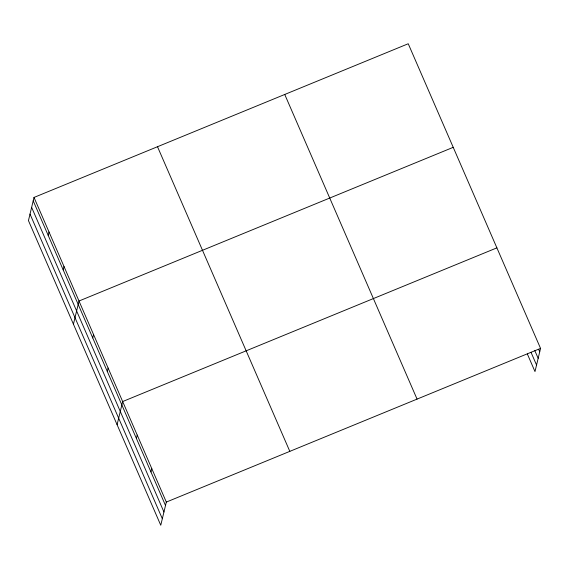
<?xml version="1.0" encoding="UTF-8"?>
<svg xmlns="http://www.w3.org/2000/svg" width="569" height="569" viewBox="0 0 569 569"><rect width="100%" height="100%" fill="white"/><g stroke="black" fill="none" stroke-linecap="round" stroke-linejoin="round"><path stroke-width="0.85" d="M34.012 197.436L28.45 220.608L160.764 525.251L166.326 502.078L34.012 197.436L408.236 43.749L540.55 348.392L534.988 371.564L527.363 354.01M48.194 235.36L49.012 231.96M63.187 269.891L64.005 266.484M73.437 324.188L78.999 301.015L453.223 147.328M92.74 337.922L93.558 334.522M107.292 371.436L108.11 368.036M117.1 424.723L122.662 401.543L496.886 247.856M136.404 438.457L137.214 435.057M150.956 471.964L151.774 468.564M166.326 502.078L540.55 348.392M538.694 349.394L539.732 351.791M534.704 350.34L538.167 358.314M531.005 352.275L536.553 365.042M284.742 94.461L417.056 399.104M157.506 146.717L289.82 451.359M33.194 200.836L165.508 505.478M31.629 207.365L163.943 512M30.015 214.086L162.329 518.729"/></g></svg>
